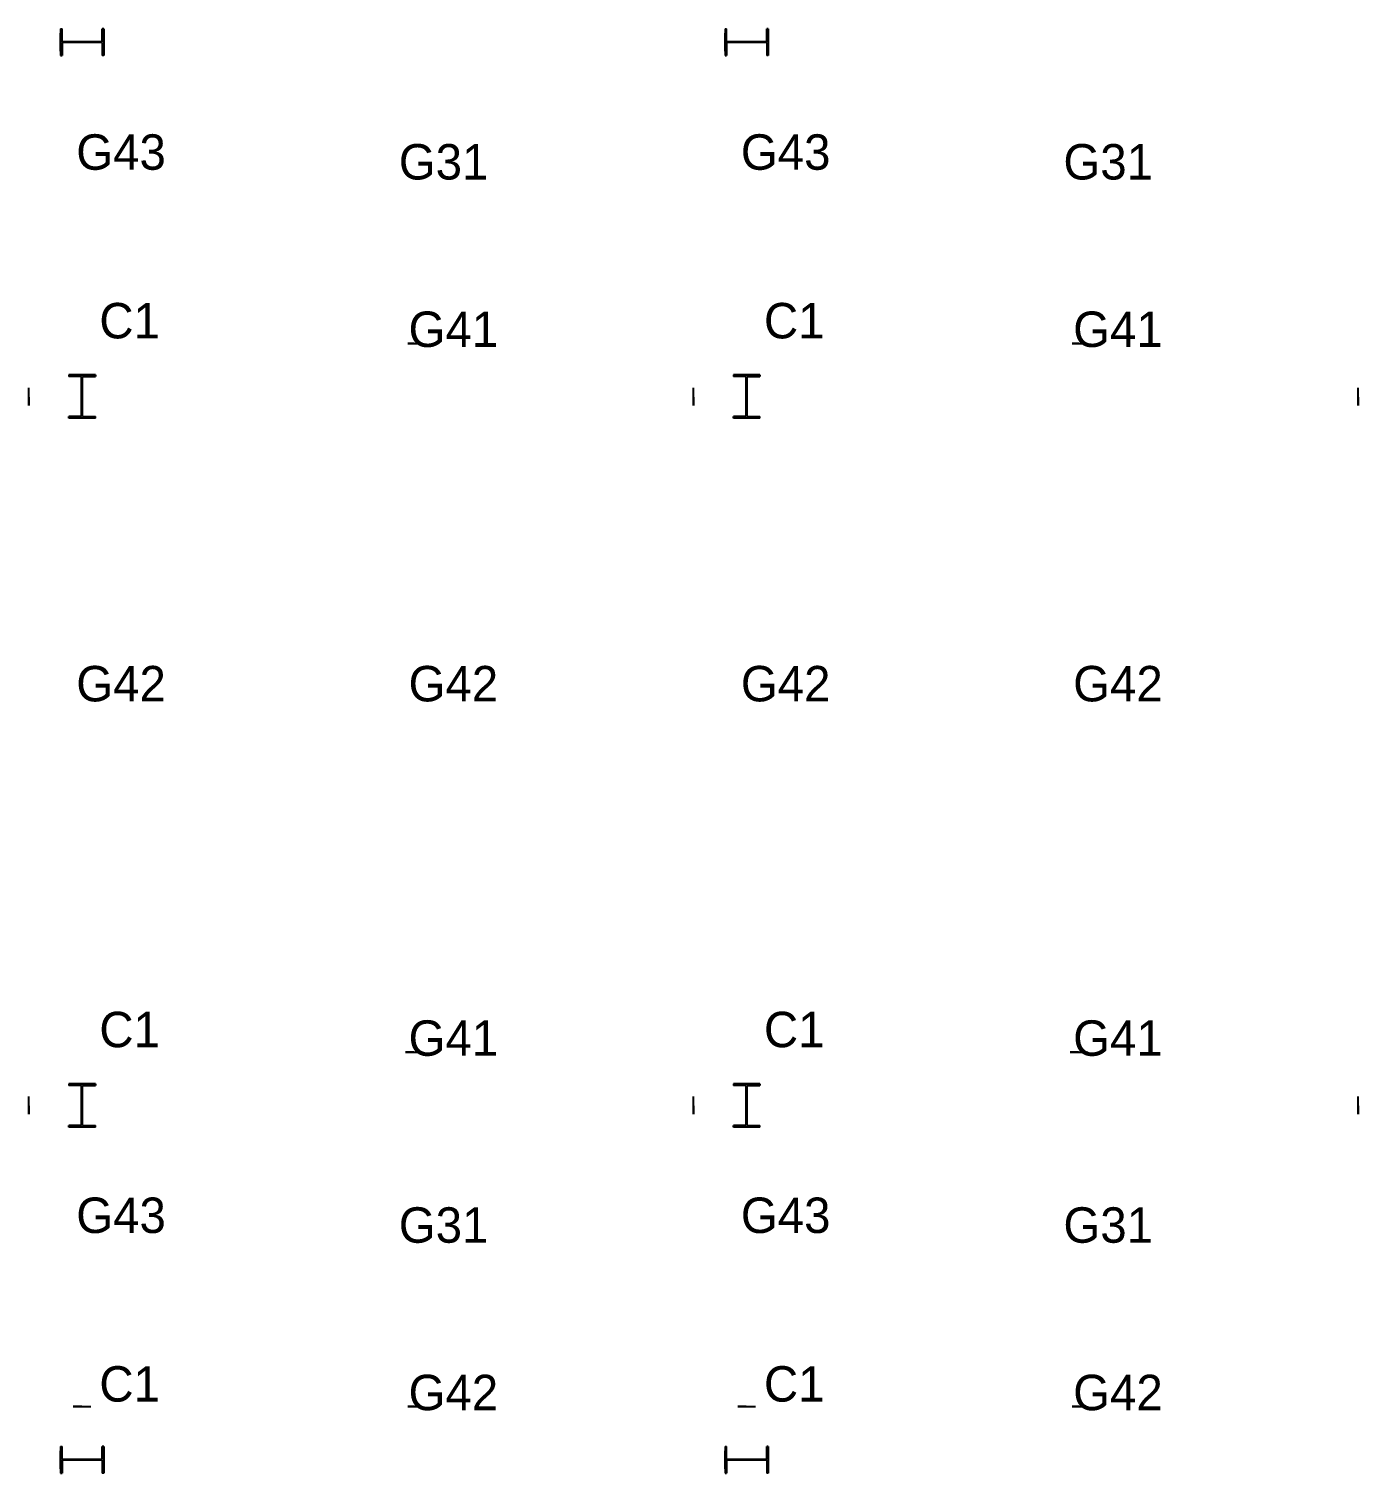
# Model space of a CAD drawing. Extents: x 0 to 468522, y -150 to 33063.
# Drawn here: x 219400 to 234400, y -150 to 16150 of the extents above; entities that cross this region are included whole.
import ezdxf
from ezdxf.enums import TextEntityAlignment as Align

# ---------------------------------------------------------------- set-up
doc = ezdxf.new("R2010")
doc.units = 0

msp = doc.modelspace()

# ---------------------------------------------------------------- linework, layer by layer
at = {"layer": 'C1'}
for p, q in [((219756, 16150, 3330), (219756, 15850, 3330)), ((219756, 16150, 3330), (219774, 16150, 3330)), ((219756, 16150), (219756, 15850)), ((219756, 16150), (219774, 16150)), ((219774, 16005.5, 3330), (219774, 16150, 3330)), ((219774, 16005.5), (219774, 16150)), ((220226, 16005.5, 3330), (220226, 16150, 3330)), ((220244, 16150, 3330), (220226, 16150, 3330)), ((220226, 16005.5), (220226, 16150)), ((220244, 16150), (220226, 16150)), ((220244, 16150, 3330), (220244, 15850, 3330)), ((220244, 16150), (220244, 15850)), ((227256, 16150, 3330), (227256, 15850, 3330)), ((227256, 16150, 3330), (227274, 16150, 3330)), ((227256, 16150), (227256, 15850)), ((227256, 16150), (227274, 16150)), ((227274, 16005.5, 3330), (227274, 16150, 3330)), ((227274, 16005.5), (227274, 16150)), ((227726, 16005.5, 3330), (227726, 16150, 3330)), ((227744, 16150, 3330), (227726, 16150, 3330)), ((227726, 16005.5), (227726, 16150)), ((227744, 16150), (227726, 16150)), ((227744, 16150, 3330), (227744, 15850, 3330)), ((227744, 16150), (227744, 15850)), ((220226, 16005.5, 3330), (219774, 16005.5, 3330)), ((219774, 16005.5, 3330), (219774, 16005.5, 3330)), ((219774, 16005.5, 3330), (219774, 16005.5, 3330)), ((219774, 16005.5, 3330), (219774, 16005.5, 3330)), ((220226, 16005.5), (219774, 16005.5)), ((219774, 16005.5), (219774, 16005.5)), ((219774, 16005.5), (219774, 16005.5)), ((219774, 16005.5), (219774, 16005.5)), ((220226, 15994.5, 3330), (219774, 15994.5, 3330)), ((219774, 15994.5, 3330), (219774, 15994.5, 3330)), ((219774, 15994.5, 3330), (219774, 15994.5, 3330)), ((219774, 15994.5, 3330), (219774, 15994.5, 3330)), ((219774, 15994.5, 3330), (219774, 15850, 3330)), ((220226, 15994.5), (219774, 15994.5)), ((219774, 15994.5), (219774, 15994.5)), ((219774, 15994.5), (219774, 15994.5)), ((219774, 15994.5), (219774, 15994.5)), ((219774, 15994.5), (219774, 15850)), ((220226, 16005.5, 3330), (220226, 16005.5, 3330)), ((220226, 16005.5, 3330), (220226, 16005.5, 3330)), ((220226, 16005.5, 3330), (220226, 16005.5, 3330)), ((220226, 16005.5), (220226, 16005.5)), ((220226, 16005.5), (220226, 16005.5)), ((220226, 16005.5), (220226, 16005.5)), ((220226, 15994.5, 3330), (220226, 15994.5, 3330)), ((220226, 15994.5, 3330), (220226, 15994.5, 3330)), ((220226, 15994.5, 3330), (220226, 15994.5, 3330)), ((220226, 15994.5, 3330), (220226, 15850, 3330)), ((220226, 15994.5), (220226, 15994.5)), ((220226, 15994.5), (220226, 15994.5)), ((220226, 15994.5), (220226, 15994.5)), ((220226, 15994.5), (220226, 15850)), ((227726, 16005.5, 3330), (227274, 16005.5, 3330)), ((227274, 16005.5, 3330), (227274, 16005.5, 3330)), ((227274, 16005.5, 3330), (227274, 16005.5, 3330)), ((227274, 16005.5, 3330), (227274, 16005.5, 3330)), ((227726, 16005.5), (227274, 16005.5)), ((227274, 16005.5), (227274, 16005.5)), ((227274, 16005.5), (227274, 16005.5)), ((227274, 16005.5), (227274, 16005.5)), ((227726, 15994.5, 3330), (227274, 15994.5, 3330)), ((227274, 15994.5, 3330), (227274, 15994.5, 3330)), ((227274, 15994.5, 3330), (227274, 15994.5, 3330)), ((227274, 15994.5, 3330), (227274, 15994.5, 3330)), ((227274, 15994.5, 3330), (227274, 15850, 3330)), ((227726, 15994.5), (227274, 15994.5)), ((227274, 15994.5), (227274, 15994.5)), ((227274, 15994.5), (227274, 15994.5)), ((227274, 15994.5), (227274, 15994.5)), ((227274, 15994.5), (227274, 15850)), ((227726, 16005.5, 3330), (227726, 16005.5, 3330)), ((227726, 16005.5, 3330), (227726, 16005.5, 3330)), ((227726, 16005.5, 3330), (227726, 16005.5, 3330)), ((227726, 16005.5), (227726, 16005.5)), ((227726, 16005.5), (227726, 16005.5)), ((227726, 16005.5), (227726, 16005.5)), ((227726, 15994.5, 3330), (227726, 15994.5, 3330)), ((227726, 15994.5, 3330), (227726, 15994.5, 3330)), ((227726, 15994.5, 3330), (227726, 15994.5, 3330)), ((227726, 15994.5, 3330), (227726, 15850, 3330)), ((227726, 15994.5), (227726, 15994.5)), ((227726, 15994.5), (227726, 15994.5)), ((227726, 15994.5), (227726, 15994.5)), ((227726, 15994.5), (227726, 15850)), ((219756, 15850, 3330), (219774, 15850, 3330)), ((219756, 15850), (219774, 15850)), ((220244, 15850, 3330), (220226, 15850, 3330)), ((220244, 15850), (220226, 15850)), ((227256, 15850, 3330), (227274, 15850, 3330)), ((227256, 15850), (227274, 15850)), ((227744, 15850, 3330), (227726, 15850, 3330)), ((227744, 15850), (227726, 15850)), ((220150, 12244, 3330), (219850, 12244, 3330)), ((219850, 12244, 3330), (219850, 12226, 3330)), ((220150, 12244), (219850, 12244)), ((219850, 12244), (219850, 12226)), ((219994.5, 12226, 3330), (219850, 12226, 3330)), ((219994.5, 12226), (219850, 12226)), ((219994.5, 11774, 3330), (219994.5, 12226, 3330)), ((219994.5, 12226, 3330), (219994.5, 12226, 3330)), ((219994.5, 12226, 3330), (219994.5, 12226, 3330)), ((219994.5, 12226, 3330), (219994.5, 12226, 3330)), ((219994.5, 11774), (219994.5, 12226)), ((219994.5, 12226), (219994.5, 12226)), ((219994.5, 12226), (219994.5, 12226)), ((219994.5, 12226), (219994.5, 12226)), ((220005.5, 11774, 3330), (220005.5, 12226, 3330)), ((220005.5, 12226, 3330), (220005.5, 12226, 3330)), ((220005.5, 12226, 3330), (220005.5, 12226, 3330)), ((220005.5, 12226, 3330), (220005.5, 12226, 3330)), ((220005.5, 12226, 3330), (220150, 12226, 3330)), ((220005.5, 11774), (220005.5, 12226)), ((220005.5, 12226), (220005.5, 12226)), ((220005.5, 12226), (220005.5, 12226)), ((220005.5, 12226), (220005.5, 12226)), ((220005.5, 12226), (220150, 12226)), ((220150, 12244, 3330), (220150, 12226, 3330)), ((220150, 12244), (220150, 12226)), ((227650, 12244, 3330), (227350, 12244, 3330)), ((227350, 12244, 3330), (227350, 12226, 3330)), ((227650, 12244), (227350, 12244)), ((227350, 12244), (227350, 12226)), ((227494.5, 12226, 3330), (227350, 12226, 3330)), ((227494.5, 12226), (227350, 12226)), ((227494.5, 11774, 3330), (227494.5, 12226, 3330)), ((227494.5, 12226, 3330), (227494.5, 12226, 3330)), ((227494.5, 12226, 3330), (227494.5, 12226, 3330)), ((227494.5, 12226, 3330), (227494.5, 12226, 3330)), ((227494.5, 11774), (227494.5, 12226)), ((227494.5, 12226), (227494.5, 12226)), ((227494.5, 12226), (227494.5, 12226)), ((227494.5, 12226), (227494.5, 12226)), ((227505.5, 11774, 3330), (227505.5, 12226, 3330)), ((227505.5, 12226, 3330), (227505.5, 12226, 3330)), ((227505.5, 12226, 3330), (227505.5, 12226, 3330)), ((227505.5, 12226, 3330), (227505.5, 12226, 3330)), ((227505.5, 12226, 3330), (227650, 12226, 3330)), ((227505.5, 11774), (227505.5, 12226)), ((227505.5, 12226), (227505.5, 12226)), ((227505.5, 12226), (227505.5, 12226)), ((227505.5, 12226), (227505.5, 12226)), ((227505.5, 12226), (227650, 12226)), ((227650, 12244, 3330), (227650, 12226, 3330)), ((227650, 12244), (227650, 12226)), ((219994.5, 11774, 3330), (219850, 11774, 3330)), ((219850, 11756, 3330), (219850, 11774, 3330)), ((219994.5, 11774), (219850, 11774)), ((219850, 11756), (219850, 11774)), ((220150, 11756, 3330), (219850, 11756, 3330)), ((220150, 11756), (219850, 11756)), ((219994.5, 11774, 3330), (219994.5, 11774, 3330)), ((219994.5, 11774, 3330), (219994.5, 11774, 3330)), ((219994.5, 11774, 3330), (219994.5, 11774, 3330)), ((219994.5, 11774), (219994.5, 11774)), ((219994.5, 11774), (219994.5, 11774)), ((219994.5, 11774), (219994.5, 11774)), ((220005.5, 11774, 3330), (220005.5, 11774, 3330)), ((220005.5, 11774, 3330), (220005.5, 11774, 3330)), ((220005.5, 11774, 3330), (220005.5, 11774, 3330)), ((220005.5, 11774, 3330), (220150, 11774, 3330)), ((220005.5, 11774), (220005.5, 11774)), ((220005.5, 11774), (220005.5, 11774)), ((220005.5, 11774), (220005.5, 11774)), ((220005.5, 11774), (220150, 11774)), ((220150, 11756, 3330), (220150, 11774, 3330)), ((220150, 11756), (220150, 11774)), ((227494.5, 11774, 3330), (227350, 11774, 3330)), ((227350, 11756, 3330), (227350, 11774, 3330)), ((227494.5, 11774), (227350, 11774)), ((227350, 11756), (227350, 11774)), ((227650, 11756, 3330), (227350, 11756, 3330)), ((227650, 11756), (227350, 11756)), ((227494.5, 11774, 3330), (227494.5, 11774, 3330)), ((227494.5, 11774, 3330), (227494.5, 11774, 3330)), ((227494.5, 11774, 3330), (227494.5, 11774, 3330)), ((227494.5, 11774), (227494.5, 11774)), ((227494.5, 11774), (227494.5, 11774)), ((227494.5, 11774), (227494.5, 11774)), ((227505.5, 11774, 3330), (227505.5, 11774, 3330)), ((227505.5, 11774, 3330), (227505.5, 11774, 3330)), ((227505.5, 11774, 3330), (227505.5, 11774, 3330)), ((227505.5, 11774, 3330), (227650, 11774, 3330)), ((227505.5, 11774), (227505.5, 11774)), ((227505.5, 11774), (227505.5, 11774)), ((227505.5, 11774), (227505.5, 11774)), ((227505.5, 11774), (227650, 11774)), ((227650, 11756, 3330), (227650, 11774, 3330)), ((227650, 11756), (227650, 11774)), ((220150, 4244, 3330), (219850, 4244, 3330)), ((219850, 4244, 3330), (219850, 4226, 3330)), ((220150, 4244), (219850, 4244)), ((219850, 4244), (219850, 4226)), ((220150, 4244, 3330), (220150, 4226, 3330)), ((220150, 4244), (220150, 4226)), ((227650, 4244, 3330), (227350, 4244, 3330)), ((227350, 4244, 3330), (227350, 4226, 3330)), ((227650, 4244), (227350, 4244)), ((227350, 4244), (227350, 4226)), ((227650, 4244, 3330), (227650, 4226, 3330)), ((227650, 4244), (227650, 4226)), ((219994.5, 4226, 3330), (219850, 4226, 3330)), ((219994.5, 4226), (219850, 4226)), ((219994.5, 3774, 3330), (219994.5, 4226, 3330)), ((219994.5, 4226, 3330), (219994.5, 4226, 3330)), ((219994.5, 4226, 3330), (219994.5, 4226, 3330)), ((219994.5, 4226, 3330), (219994.5, 4226, 3330)), ((219994.5, 3774), (219994.5, 4226)), ((219994.5, 4226), (219994.5, 4226)), ((219994.5, 4226), (219994.5, 4226)), ((219994.5, 4226), (219994.5, 4226)), ((220005.5, 3774, 3330), (220005.5, 4226, 3330)), ((220005.5, 4226, 3330), (220005.5, 4226, 3330)), ((220005.5, 4226, 3330), (220005.5, 4226, 3330)), ((220005.5, 4226, 3330), (220005.5, 4226, 3330)), ((220005.5, 4226, 3330), (220150, 4226, 3330)), ((220005.5, 3774), (220005.5, 4226)), ((220005.5, 4226), (220005.5, 4226)), ((220005.5, 4226), (220005.5, 4226)), ((220005.5, 4226), (220005.5, 4226)), ((220005.5, 4226), (220150, 4226)), ((227494.5, 4226, 3330), (227350, 4226, 3330)), ((227494.5, 4226), (227350, 4226)), ((227494.5, 3774, 3330), (227494.5, 4226, 3330)), ((227494.5, 4226, 3330), (227494.5, 4226, 3330)), ((227494.5, 4226, 3330), (227494.5, 4226, 3330)), ((227494.5, 4226, 3330), (227494.5, 4226, 3330)), ((227494.5, 3774), (227494.5, 4226)), ((227494.5, 4226), (227494.5, 4226)), ((227494.5, 4226), (227494.5, 4226)), ((227494.5, 4226), (227494.5, 4226)), ((227505.5, 3774, 3330), (227505.5, 4226, 3330)), ((227505.5, 4226, 3330), (227505.5, 4226, 3330)), ((227505.5, 4226, 3330), (227505.5, 4226, 3330)), ((227505.5, 4226, 3330), (227505.5, 4226, 3330)), ((227505.5, 4226, 3330), (227650, 4226, 3330)), ((227505.5, 3774), (227505.5, 4226)), ((227505.5, 4226), (227505.5, 4226)), ((227505.5, 4226), (227505.5, 4226)), ((227505.5, 4226), (227505.5, 4226)), ((227505.5, 4226), (227650, 4226)), ((219994.5, 3774, 3330), (219850, 3774, 3330)), ((219850, 3756, 3330), (219850, 3774, 3330)), ((219994.5, 3774), (219850, 3774)), ((219850, 3756), (219850, 3774)), ((220150, 3756, 3330), (219850, 3756, 3330)), ((220150, 3756), (219850, 3756)), ((219994.5, 3774, 3330), (219994.5, 3774, 3330)), ((219994.5, 3774, 3330), (219994.5, 3774, 3330)), ((219994.5, 3774, 3330), (219994.5, 3774, 3330)), ((219994.5, 3774), (219994.5, 3774)), ((219994.5, 3774), (219994.5, 3774)), ((219994.5, 3774), (219994.5, 3774)), ((220005.5, 3774, 3330), (220005.5, 3774, 3330)), ((220005.5, 3774, 3330), (220005.5, 3774, 3330)), ((220005.5, 3774, 3330), (220005.5, 3774, 3330)), ((220005.5, 3774, 3330), (220150, 3774, 3330)), ((220005.5, 3774), (220005.5, 3774)), ((220005.5, 3774), (220005.5, 3774)), ((220005.5, 3774), (220005.5, 3774)), ((220005.5, 3774), (220150, 3774)), ((220150, 3756, 3330), (220150, 3774, 3330)), ((220150, 3756), (220150, 3774)), ((227494.5, 3774, 3330), (227350, 3774, 3330)), ((227350, 3756, 3330), (227350, 3774, 3330)), ((227494.5, 3774), (227350, 3774)), ((227350, 3756), (227350, 3774)), ((227650, 3756, 3330), (227350, 3756, 3330)), ((227650, 3756), (227350, 3756)), ((227494.5, 3774, 3330), (227494.5, 3774, 3330)), ((227494.5, 3774, 3330), (227494.5, 3774, 3330)), ((227494.5, 3774, 3330), (227494.5, 3774, 3330)), ((227494.5, 3774), (227494.5, 3774)), ((227494.5, 3774), (227494.5, 3774)), ((227494.5, 3774), (227494.5, 3774)), ((227505.5, 3774, 3330), (227505.5, 3774, 3330)), ((227505.5, 3774, 3330), (227505.5, 3774, 3330)), ((227505.5, 3774, 3330), (227505.5, 3774, 3330)), ((227505.5, 3774, 3330), (227650, 3774, 3330)), ((227505.5, 3774), (227505.5, 3774)), ((227505.5, 3774), (227505.5, 3774)), ((227505.5, 3774), (227505.5, 3774)), ((227505.5, 3774), (227650, 3774)), ((227650, 3756, 3330), (227650, 3774, 3330)), ((227650, 3756), (227650, 3774)), ((219756, 150, 3330), (219756, -150, 3330)), ((219756, 150, 3330), (219774, 150, 3330)), ((219756, 150), (219756, -150)), ((219756, 150), (219774, 150)), ((219774, 5.5, 3330), (219774, 150, 3330)), ((219774, 5.5), (219774, 150)), ((220226, 5.5, 3330), (219774, 5.5, 3330)), ((219774, 5.5, 3330), (219774, 5.5, 3330)), ((219774, 5.5, 3330), (219774, 5.5, 3330)), ((219774, 5.5, 3330), (219774, 5.5, 3330)), ((220226, 5.5), (219774, 5.5)), ((219774, 5.5), (219774, 5.5)), ((219774, 5.5), (219774, 5.5)), ((219774, 5.5), (219774, 5.5)), ((220226, 5.5, 3330), (220226, 150, 3330)), ((220244, 150, 3330), (220226, 150, 3330)), ((220226, 5.5), (220226, 150)), ((220244, 150), (220226, 150)), ((220226, 5.5, 3330), (220226, 5.5, 3330)), ((220226, 5.5, 3330), (220226, 5.5, 3330)), ((220226, 5.5, 3330), (220226, 5.5, 3330)), ((220226, 5.5), (220226, 5.5)), ((220226, 5.5), (220226, 5.5)), ((220226, 5.5), (220226, 5.5)), ((220244, 150, 3330), (220244, -150, 3330)), ((220244, 150), (220244, -150)), ((227256, 150, 3330), (227256, -150, 3330)), ((227256, 150, 3330), (227274, 150, 3330)), ((227256, 150), (227256, -150)), ((227256, 150), (227274, 150)), ((227274, 5.5, 3330), (227274, 150, 3330)), ((227274, 5.5), (227274, 150)), ((227726, 5.5, 3330), (227274, 5.5, 3330)), ((227274, 5.5, 3330), (227274, 5.5, 3330)), ((227274, 5.5, 3330), (227274, 5.5, 3330)), ((227274, 5.5, 3330), (227274, 5.5, 3330)), ((227726, 5.5), (227274, 5.5)), ((227274, 5.5), (227274, 5.5)), ((227274, 5.5), (227274, 5.5)), ((227274, 5.5), (227274, 5.5)), ((227726, 5.5, 3330), (227726, 150, 3330)), ((227744, 150, 3330), (227726, 150, 3330)), ((227726, 5.5), (227726, 150)), ((227744, 150), (227726, 150)), ((227726, 5.5, 3330), (227726, 5.5, 3330)), ((227726, 5.5, 3330), (227726, 5.5, 3330)), ((227726, 5.5, 3330), (227726, 5.5, 3330)), ((227726, 5.5), (227726, 5.5)), ((227726, 5.5), (227726, 5.5)), ((227726, 5.5), (227726, 5.5)), ((227744, 150, 3330), (227744, -150, 3330)), ((227744, 150), (227744, -150)), ((219756, -150, 3330), (219774, -150, 3330)), ((219756, -150), (219774, -150)), ((220226, -5.5, 3330), (219774, -5.5, 3330)), ((219774, -5.5, 3330), (219774, -5.5, 3330)), ((219774, -5.5, 3330), (219774, -5.5, 3330)), ((219774, -5.5, 3330), (219774, -5.5, 3330)), ((219774, -5.5, 3330), (219774, -150, 3330)), ((220226, -5.5), (219774, -5.5)), ((219774, -5.5), (219774, -5.5)), ((219774, -5.5), (219774, -5.5)), ((219774, -5.5), (219774, -5.5)), ((219774, -5.5), (219774, -150)), ((220226, -5.5, 3330), (220226, -5.5, 3330)), ((220226, -5.5, 3330), (220226, -5.5, 3330)), ((220226, -5.5, 3330), (220226, -5.5, 3330)), ((220226, -5.5, 3330), (220226, -150, 3330)), ((220226, -5.5), (220226, -5.5)), ((220226, -5.5), (220226, -5.5)), ((220226, -5.5), (220226, -5.5)), ((220226, -5.5), (220226, -150)), ((220244, -150, 3330), (220226, -150, 3330)), ((220244, -150), (220226, -150)), ((227256, -150, 3330), (227274, -150, 3330)), ((227256, -150), (227274, -150)), ((227726, -5.5, 3330), (227274, -5.5, 3330)), ((227274, -5.5, 3330), (227274, -5.5, 3330)), ((227274, -5.5, 3330), (227274, -5.5, 3330)), ((227274, -5.5, 3330), (227274, -5.5, 3330)), ((227274, -5.5, 3330), (227274, -150, 3330)), ((227726, -5.5), (227274, -5.5)), ((227274, -5.5), (227274, -5.5)), ((227274, -5.5), (227274, -5.5)), ((227274, -5.5), (227274, -5.5)), ((227274, -5.5), (227274, -150)), ((227726, -5.5, 3330), (227726, -5.5, 3330)), ((227726, -5.5, 3330), (227726, -5.5, 3330)), ((227726, -5.5, 3330), (227726, -5.5, 3330)), ((227726, -5.5, 3330), (227726, -150, 3330)), ((227726, -5.5), (227726, -5.5)), ((227726, -5.5), (227726, -5.5)), ((227726, -5.5), (227726, -5.5)), ((227726, -5.5), (227726, -150)), ((227744, -150, 3330), (227726, -150, 3330)), ((227744, -150), (227726, -150))]:
    msp.add_line(p, q, dxfattribs=at)
at = {"layer": 'G31', "extrusion": (0, 1, 0)}
for p, q in [((223675, 12600, 3480), (223825, 12600, 3480)), ((223675, 12600, 3180), (223825, 12600, 3180)), ((223746.75, 12600, 3471), (223675, 12600, 3471)), ((223675, 12600, 3480), (223675, 12600, 3471)), ((223746.75, 12600, 3189), (223675, 12600, 3189)), ((223675, 12600, 3180), (223675, 12600, 3189)), ((223746.75, 12600, 3189), (223746.75, 12600, 3471)), ((223746.75, 12600, 3471), (223746.75, 12600, 3471)), ((223746.75, 12600, 3189), (223746.75, 12600, 3189)), ((223746.75, 12600, 3471), (223746.75, 12600, 3471)), ((223746.75, 12600, 3189), (223746.75, 12600, 3189)), ((223746.75, 12600, 3471), (223746.75, 12600, 3471)), ((223746.75, 12600, 3189), (223746.75, 12600, 3189)), ((223753.25, 12600, 3189), (223753.25, 12600, 3471)), ((223753.25, 12600, 3189), (223753.25, 12600, 3189)), ((223753.25, 12600, 3471), (223753.25, 12600, 3471)), ((223753.25, 12600, 3189), (223753.25, 12600, 3189)), ((223753.25, 12600, 3471), (223753.25, 12600, 3471)), ((223753.25, 12600, 3189), (223753.25, 12600, 3189)), ((223753.25, 12600, 3471), (223753.25, 12600, 3471)), ((223753.25, 12600, 3471), (223825, 12600, 3471)), ((223753.25, 12600, 3189), (223825, 12600, 3189)), ((223825, 12600, 3480), (223825, 12600, 3471)), ((223825, 12600, 3180), (223825, 12600, 3189)), ((231175, 12600, 3480), (231325, 12600, 3480)), ((231175, 12600, 3180), (231325, 12600, 3180)), ((231246.75, 12600, 3471), (231175, 12600, 3471)), ((231175, 12600, 3480), (231175, 12600, 3471)), ((231246.75, 12600, 3189), (231175, 12600, 3189)), ((231175, 12600, 3180), (231175, 12600, 3189)), ((231246.75, 12600, 3189), (231246.75, 12600, 3471)), ((231246.75, 12600, 3471), (231246.75, 12600, 3471)), ((231246.75, 12600, 3189), (231246.75, 12600, 3189)), ((231246.75, 12600, 3471), (231246.75, 12600, 3471)), ((231246.75, 12600, 3189), (231246.75, 12600, 3189)), ((231246.75, 12600, 3471), (231246.75, 12600, 3471)), ((231246.75, 12600, 3189), (231246.75, 12600, 3189)), ((231253.25, 12600, 3189), (231253.25, 12600, 3471)), ((231253.25, 12600, 3189), (231253.25, 12600, 3189)), ((231253.25, 12600, 3471), (231253.25, 12600, 3471)), ((231253.25, 12600, 3189), (231253.25, 12600, 3189)), ((231253.25, 12600, 3471), (231253.25, 12600, 3471)), ((231253.25, 12600, 3189), (231253.25, 12600, 3189)), ((231253.25, 12600, 3471), (231253.25, 12600, 3471)), ((231253.25, 12600, 3471), (231325, 12600, 3471)), ((231253.25, 12600, 3189), (231325, 12600, 3189)), ((231325, 12600, 3480), (231325, 12600, 3471)), ((231325, 12600, 3180), (231325, 12600, 3189)), ((223675, 600, 3480), (223825, 600, 3480)), ((223675, 600, 3180), (223825, 600, 3180)), ((223746.75, 600, 3471), (223675, 600, 3471)), ((223675, 600, 3480), (223675, 600, 3471)), ((223746.75, 600, 3189), (223675, 600, 3189)), ((223675, 600, 3180), (223675, 600, 3189)), ((223746.75, 600, 3189), (223746.75, 600, 3471)), ((223746.75, 600, 3471), (223746.75, 600, 3471)), ((223746.75, 600, 3189), (223746.75, 600, 3189)), ((223746.75, 600, 3471), (223746.75, 600, 3471)), ((223746.75, 600, 3189), (223746.75, 600, 3189)), ((223746.75, 600, 3471), (223746.75, 600, 3471)), ((223746.75, 600, 3189), (223746.75, 600, 3189)), ((223753.25, 600, 3189), (223753.25, 600, 3471)), ((223753.25, 600, 3189), (223753.25, 600, 3189)), ((223753.25, 600, 3471), (223753.25, 600, 3471)), ((223753.25, 600, 3189), (223753.25, 600, 3189)), ((223753.25, 600, 3471), (223753.25, 600, 3471)), ((223753.25, 600, 3189), (223753.25, 600, 3189)), ((223753.25, 600, 3471), (223753.25, 600, 3471)), ((223753.25, 600, 3471), (223825, 600, 3471)), ((223753.25, 600, 3189), (223825, 600, 3189)), ((223825, 600, 3480), (223825, 600, 3471)), ((223825, 600, 3180), (223825, 600, 3189)), ((231175, 600, 3480), (231325, 600, 3480)), ((231175, 600, 3180), (231325, 600, 3180)), ((231246.75, 600, 3471), (231175, 600, 3471)), ((231175, 600, 3480), (231175, 600, 3471)), ((231246.75, 600, 3189), (231175, 600, 3189)), ((231175, 600, 3180), (231175, 600, 3189)), ((231246.75, 600, 3189), (231246.75, 600, 3471)), ((231246.75, 600, 3471), (231246.75, 600, 3471)), ((231246.75, 600, 3189), (231246.75, 600, 3189)), ((231246.75, 600, 3471), (231246.75, 600, 3471)), ((231246.75, 600, 3189), (231246.75, 600, 3189)), ((231246.75, 600, 3471), (231246.75, 600, 3471)), ((231246.75, 600, 3189), (231246.75, 600, 3189)), ((231253.25, 600, 3189), (231253.25, 600, 3471)), ((231253.25, 600, 3189), (231253.25, 600, 3189)), ((231253.25, 600, 3471), (231253.25, 600, 3471)), ((231253.25, 600, 3189), (231253.25, 600, 3189)), ((231253.25, 600, 3471), (231253.25, 600, 3471)), ((231253.25, 600, 3189), (231253.25, 600, 3189)), ((231253.25, 600, 3471), (231253.25, 600, 3471)), ((231253.25, 600, 3471), (231325, 600, 3471)), ((231253.25, 600, 3189), (231325, 600, 3189)), ((231325, 600, 3480), (231325, 600, 3471)), ((231325, 600, 3180), (231325, 600, 3189))]:
    msp.add_line(p, q, dxfattribs=at)
at = {"layer": 'G41', "extrusion": (-1, 0, 0)}
for p, q in [((219400, 11900, 3530), (219400, 12100, 3530)), ((219400, 11900, 3130), (219400, 12100, 3130)), ((219400, 12006, 3508), (219400, 12100, 3508)), ((219400, 12100, 3530), (219400, 12100, 3508)), ((219400, 12006, 3152), (219400, 12100, 3152)), ((219400, 12100, 3130), (219400, 12100, 3152)), ((226900, 11900, 3530), (226900, 12100, 3530)), ((226900, 11900, 3130), (226900, 12100, 3130)), ((226900, 12006, 3508), (226900, 12100, 3508)), ((226900, 12100, 3530), (226900, 12100, 3508)), ((226900, 12006, 3152), (226900, 12100, 3152)), ((226900, 12100, 3130), (226900, 12100, 3152)), ((234400, 11900, 3530), (234400, 12100, 3530)), ((234400, 11900, 3130), (234400, 12100, 3130)), ((234400, 12006, 3508), (234400, 12100, 3508)), ((234400, 12100, 3530), (234400, 12100, 3508)), ((234400, 12006, 3152), (234400, 12100, 3152)), ((234400, 12100, 3130), (234400, 12100, 3152)), ((219400, 12006, 3152), (219400, 12006, 3508)), ((219400, 12006, 3152), (219400, 12006, 3152)), ((219400, 12006, 3508), (219400, 12006, 3508)), ((219400, 12006, 3152), (219400, 12006, 3152)), ((219400, 12006, 3508), (219400, 12006, 3508)), ((219400, 12006, 3152), (219400, 12006, 3152)), ((219400, 12006, 3508), (219400, 12006, 3508)), ((219400, 11994, 3152), (219400, 11994, 3508)), ((219400, 11994, 3508), (219400, 11994, 3508)), ((219400, 11994, 3152), (219400, 11994, 3152)), ((219400, 11994, 3508), (219400, 11994, 3508)), ((219400, 11994, 3152), (219400, 11994, 3152)), ((219400, 11994, 3508), (219400, 11994, 3508)), ((219400, 11994, 3152), (219400, 11994, 3152)), ((219400, 11994, 3508), (219400, 11900, 3508)), ((219400, 11994, 3152), (219400, 11900, 3152)), ((219400, 11900, 3530), (219400, 11900, 3508)), ((219400, 11900, 3130), (219400, 11900, 3152)), ((226900, 12006, 3152), (226900, 12006, 3508)), ((226900, 12006, 3152), (226900, 12006, 3152)), ((226900, 12006, 3508), (226900, 12006, 3508)), ((226900, 12006, 3152), (226900, 12006, 3152)), ((226900, 12006, 3508), (226900, 12006, 3508)), ((226900, 12006, 3152), (226900, 12006, 3152)), ((226900, 12006, 3508), (226900, 12006, 3508)), ((226900, 11994, 3152), (226900, 11994, 3508)), ((226900, 11994, 3508), (226900, 11994, 3508)), ((226900, 11994, 3152), (226900, 11994, 3152)), ((226900, 11994, 3508), (226900, 11994, 3508)), ((226900, 11994, 3152), (226900, 11994, 3152)), ((226900, 11994, 3508), (226900, 11994, 3508)), ((226900, 11994, 3152), (226900, 11994, 3152)), ((226900, 11994, 3508), (226900, 11900, 3508)), ((226900, 11994, 3152), (226900, 11900, 3152)), ((226900, 11900, 3530), (226900, 11900, 3508)), ((226900, 11900, 3130), (226900, 11900, 3152)), ((234400, 12006, 3152), (234400, 12006, 3508)), ((234400, 12006, 3152), (234400, 12006, 3152)), ((234400, 12006, 3508), (234400, 12006, 3508)), ((234400, 12006, 3152), (234400, 12006, 3152)), ((234400, 12006, 3508), (234400, 12006, 3508)), ((234400, 12006, 3152), (234400, 12006, 3152)), ((234400, 12006, 3508), (234400, 12006, 3508)), ((234400, 11994, 3152), (234400, 11994, 3508)), ((234400, 11994, 3508), (234400, 11994, 3508)), ((234400, 11994, 3152), (234400, 11994, 3152)), ((234400, 11994, 3508), (234400, 11994, 3508)), ((234400, 11994, 3152), (234400, 11994, 3152)), ((234400, 11994, 3508), (234400, 11994, 3508)), ((234400, 11994, 3152), (234400, 11994, 3152)), ((234400, 11994, 3508), (234400, 11900, 3508)), ((234400, 11994, 3152), (234400, 11900, 3152)), ((234400, 11900, 3530), (234400, 11900, 3508)), ((234400, 11900, 3130), (234400, 11900, 3152)), ((219400, 3900, 3530), (219400, 4100, 3530)), ((219400, 3900, 3130), (219400, 4100, 3130)), ((219400, 4006, 3508), (219400, 4100, 3508)), ((219400, 4100, 3530), (219400, 4100, 3508)), ((219400, 4006, 3152), (219400, 4100, 3152)), ((219400, 4100, 3130), (219400, 4100, 3152)), ((226900, 3900, 3530), (226900, 4100, 3530)), ((226900, 3900, 3130), (226900, 4100, 3130)), ((226900, 4006, 3508), (226900, 4100, 3508)), ((226900, 4100, 3530), (226900, 4100, 3508)), ((226900, 4006, 3152), (226900, 4100, 3152)), ((226900, 4100, 3130), (226900, 4100, 3152)), ((234400, 3900, 3530), (234400, 4100, 3530)), ((234400, 3900, 3130), (234400, 4100, 3130)), ((234400, 4006, 3508), (234400, 4100, 3508)), ((234400, 4100, 3530), (234400, 4100, 3508)), ((234400, 4006, 3152), (234400, 4100, 3152)), ((234400, 4100, 3130), (234400, 4100, 3152)), ((219400, 4006, 3152), (219400, 4006, 3508)), ((219400, 4006, 3152), (219400, 4006, 3152)), ((219400, 4006, 3508), (219400, 4006, 3508)), ((219400, 4006, 3152), (219400, 4006, 3152)), ((219400, 4006, 3508), (219400, 4006, 3508)), ((219400, 4006, 3152), (219400, 4006, 3152)), ((219400, 4006, 3508), (219400, 4006, 3508)), ((219400, 3994, 3152), (219400, 3994, 3508)), ((219400, 3994, 3508), (219400, 3994, 3508)), ((219400, 3994, 3152), (219400, 3994, 3152)), ((219400, 3994, 3508), (219400, 3994, 3508)), ((219400, 3994, 3152), (219400, 3994, 3152)), ((219400, 3994, 3508), (219400, 3994, 3508)), ((219400, 3994, 3152), (219400, 3994, 3152)), ((219400, 3994, 3508), (219400, 3900, 3508)), ((219400, 3994, 3152), (219400, 3900, 3152)), ((226900, 4006, 3152), (226900, 4006, 3508)), ((226900, 4006, 3152), (226900, 4006, 3152)), ((226900, 4006, 3508), (226900, 4006, 3508)), ((226900, 4006, 3152), (226900, 4006, 3152)), ((226900, 4006, 3508), (226900, 4006, 3508)), ((226900, 4006, 3152), (226900, 4006, 3152)), ((226900, 4006, 3508), (226900, 4006, 3508)), ((226900, 3994, 3152), (226900, 3994, 3508)), ((226900, 3994, 3508), (226900, 3994, 3508)), ((226900, 3994, 3152), (226900, 3994, 3152)), ((226900, 3994, 3508), (226900, 3994, 3508)), ((226900, 3994, 3152), (226900, 3994, 3152)), ((226900, 3994, 3508), (226900, 3994, 3508)), ((226900, 3994, 3152), (226900, 3994, 3152)), ((226900, 3994, 3508), (226900, 3900, 3508)), ((226900, 3994, 3152), (226900, 3900, 3152)), ((234400, 4006, 3152), (234400, 4006, 3508)), ((234400, 4006, 3152), (234400, 4006, 3152)), ((234400, 4006, 3508), (234400, 4006, 3508)), ((234400, 4006, 3152), (234400, 4006, 3152)), ((234400, 4006, 3508), (234400, 4006, 3508)), ((234400, 4006, 3152), (234400, 4006, 3152)), ((234400, 4006, 3508), (234400, 4006, 3508)), ((234400, 3994, 3152), (234400, 3994, 3508)), ((234400, 3994, 3508), (234400, 3994, 3508)), ((234400, 3994, 3152), (234400, 3994, 3152)), ((234400, 3994, 3508), (234400, 3994, 3508)), ((234400, 3994, 3152), (234400, 3994, 3152)), ((234400, 3994, 3508), (234400, 3994, 3508)), ((234400, 3994, 3152), (234400, 3994, 3152)), ((234400, 3994, 3508), (234400, 3900, 3508)), ((234400, 3994, 3152), (234400, 3900, 3152)), ((219400, 3900, 3530), (219400, 3900, 3508)), ((219400, 3900, 3130), (219400, 3900, 3152)), ((226900, 3900, 3530), (226900, 3900, 3508)), ((226900, 3900, 3130), (226900, 3900, 3152)), ((234400, 3900, 3530), (234400, 3900, 3508)), ((234400, 3900, 3130), (234400, 3900, 3152))]:
    msp.add_line(p, q, dxfattribs=at)
at = {"layer": 'G42', "extrusion": (-1, 0, 0)}
for p, q in [((219756, 15900, 3530), (219756, 16100, 3530)), ((219756, 15900, 3130), (219756, 16100, 3130)), ((219756, 16004.5, 3516), (219756, 16100, 3516)), ((219756, 16100, 3530), (219756, 16100, 3516)), ((219756, 16004.5, 3144), (219756, 16100, 3144)), ((219756, 16100, 3130), (219756, 16100, 3144)), ((219756, 16004.5, 3144), (219756, 16004.5, 3516)), ((219756, 16004.5, 3144), (219756, 16004.5, 3144)), ((219756, 16004.5, 3516), (219756, 16004.5, 3516)), ((219756, 16004.5, 3144), (219756, 16004.5, 3144)), ((219756, 16004.5, 3516), (219756, 16004.5, 3516)), ((219756, 16004.5, 3144), (219756, 16004.5, 3144)), ((219756, 16004.5, 3516), (219756, 16004.5, 3516)), ((219756, 15995.5, 3144), (219756, 15995.5, 3516)), ((219756, 15995.5, 3516), (219756, 15995.5, 3516)), ((219756, 15995.5, 3144), (219756, 15995.5, 3144)), ((219756, 15995.5, 3516), (219756, 15995.5, 3516)), ((219756, 15995.5, 3144), (219756, 15995.5, 3144)), ((219756, 15995.5, 3516), (219756, 15995.5, 3516)), ((219756, 15995.5, 3144), (219756, 15995.5, 3144)), ((219756, 15995.5, 3516), (219756, 15900, 3516)), ((219756, 15995.5, 3144), (219756, 15900, 3144)), ((227256, 15900, 3530), (227256, 16100, 3530)), ((227256, 15900, 3130), (227256, 16100, 3130)), ((227256, 16004.5, 3516), (227256, 16100, 3516)), ((227256, 16100, 3530), (227256, 16100, 3516)), ((227256, 16004.5, 3144), (227256, 16100, 3144)), ((227256, 16100, 3130), (227256, 16100, 3144)), ((227256, 16004.5, 3144), (227256, 16004.5, 3516)), ((227256, 16004.5, 3144), (227256, 16004.5, 3144)), ((227256, 16004.5, 3516), (227256, 16004.5, 3516)), ((227256, 16004.5, 3144), (227256, 16004.5, 3144)), ((227256, 16004.5, 3516), (227256, 16004.5, 3516)), ((227256, 16004.5, 3144), (227256, 16004.5, 3144)), ((227256, 16004.5, 3516), (227256, 16004.5, 3516)), ((227256, 15995.5, 3144), (227256, 15995.5, 3516)), ((227256, 15995.5, 3516), (227256, 15995.5, 3516)), ((227256, 15995.5, 3144), (227256, 15995.5, 3144)), ((227256, 15995.5, 3516), (227256, 15995.5, 3516)), ((227256, 15995.5, 3144), (227256, 15995.5, 3144)), ((227256, 15995.5, 3516), (227256, 15995.5, 3516)), ((227256, 15995.5, 3144), (227256, 15995.5, 3144)), ((227256, 15995.5, 3516), (227256, 15900, 3516)), ((227256, 15995.5, 3144), (227256, 15900, 3144)), ((219756, 15900, 3530), (219756, 15900, 3516)), ((219756, 15900, 3130), (219756, 15900, 3144)), ((227256, 15900, 3530), (227256, 15900, 3516)), ((227256, 15900, 3130), (227256, 15900, 3144)), ((219756, -100, 3530), (219756, 100, 3530)), ((219756, -100, 3130), (219756, 100, 3130)), ((219756, 4.5, 3516), (219756, 100, 3516)), ((219756, 100, 3530), (219756, 100, 3516)), ((219756, 4.5, 3144), (219756, 100, 3144)), ((219756, 100, 3130), (219756, 100, 3144)), ((219756, 4.5, 3144), (219756, 4.5, 3516)), ((219756, 4.5, 3144), (219756, 4.5, 3144)), ((219756, 4.5, 3516), (219756, 4.5, 3516)), ((219756, 4.5, 3144), (219756, 4.5, 3144)), ((219756, 4.5, 3516), (219756, 4.5, 3516)), ((219756, 4.5, 3144), (219756, 4.5, 3144)), ((219756, 4.5, 3516), (219756, 4.5, 3516)), ((227256, -100, 3530), (227256, 100, 3530)), ((227256, -100, 3130), (227256, 100, 3130)), ((227256, 4.5, 3516), (227256, 100, 3516)), ((227256, 100, 3530), (227256, 100, 3516)), ((227256, 4.5, 3144), (227256, 100, 3144)), ((227256, 100, 3130), (227256, 100, 3144)), ((227256, 4.5, 3144), (227256, 4.5, 3516)), ((227256, 4.5, 3144), (227256, 4.5, 3144)), ((227256, 4.5, 3516), (227256, 4.5, 3516)), ((227256, 4.5, 3144), (227256, 4.5, 3144)), ((227256, 4.5, 3516), (227256, 4.5, 3516)), ((227256, 4.5, 3144), (227256, 4.5, 3144)), ((227256, 4.5, 3516), (227256, 4.5, 3516)), ((219756, -4.5, 3144), (219756, -4.5, 3516)), ((219756, -4.5, 3516), (219756, -4.5, 3516)), ((219756, -4.5, 3144), (219756, -4.5, 3144)), ((219756, -4.5, 3516), (219756, -4.5, 3516)), ((219756, -4.5, 3144), (219756, -4.5, 3144)), ((219756, -4.5, 3516), (219756, -4.5, 3516)), ((219756, -4.5, 3144), (219756, -4.5, 3144)), ((219756, -4.5, 3516), (219756, -100, 3516)), ((219756, -4.5, 3144), (219756, -100, 3144)), ((219756, -100, 3530), (219756, -100, 3516)), ((219756, -100, 3130), (219756, -100, 3144)), ((227256, -4.5, 3144), (227256, -4.5, 3516)), ((227256, -4.5, 3516), (227256, -4.5, 3516)), ((227256, -4.5, 3144), (227256, -4.5, 3144)), ((227256, -4.5, 3516), (227256, -4.5, 3516)), ((227256, -4.5, 3144), (227256, -4.5, 3144)), ((227256, -4.5, 3516), (227256, -4.5, 3516)), ((227256, -4.5, 3144), (227256, -4.5, 3144)), ((227256, -4.5, 3516), (227256, -100, 3516)), ((227256, -4.5, 3144), (227256, -100, 3144)), ((227256, -100, 3530), (227256, -100, 3516)), ((227256, -100, 3130), (227256, -100, 3144))]:
    msp.add_line(p, q, dxfattribs=at)
at = {"layer": 'G42', "extrusion": (0, 1, 0)}
for p, q in [((223650, 4600, 3530), (223850, 4600, 3530)), ((223650, 4600, 3130), (223850, 4600, 3130)), ((223745.5, 4600, 3516), (223650, 4600, 3516)), ((223650, 4600, 3530), (223650, 4600, 3516)), ((223745.5, 4600, 3144), (223650, 4600, 3144)), ((223650, 4600, 3130), (223650, 4600, 3144)), ((223745.5, 4600, 3144), (223745.5, 4600, 3516)), ((223745.5, 4600, 3516), (223745.5, 4600, 3516)), ((223745.5, 4600, 3144), (223745.5, 4600, 3144)), ((223745.5, 4600, 3516), (223745.5, 4600, 3516)), ((223745.5, 4600, 3144), (223745.5, 4600, 3144)), ((223745.5, 4600, 3516), (223745.5, 4600, 3516)), ((223745.5, 4600, 3144), (223745.5, 4600, 3144)), ((223754.5, 4600, 3144), (223754.5, 4600, 3516)), ((223754.5, 4600, 3144), (223754.5, 4600, 3144)), ((223754.5, 4600, 3516), (223754.5, 4600, 3516)), ((223754.5, 4600, 3144), (223754.5, 4600, 3144)), ((223754.5, 4600, 3516), (223754.5, 4600, 3516)), ((223754.5, 4600, 3144), (223754.5, 4600, 3144)), ((223754.5, 4600, 3516), (223754.5, 4600, 3516)), ((223754.5, 4600, 3516), (223850, 4600, 3516)), ((223754.5, 4600, 3144), (223850, 4600, 3144)), ((223850, 4600, 3530), (223850, 4600, 3516)), ((223850, 4600, 3130), (223850, 4600, 3144)), ((231150, 4600, 3530), (231350, 4600, 3530)), ((231150, 4600, 3130), (231350, 4600, 3130)), ((231245.5, 4600, 3516), (231150, 4600, 3516)), ((231150, 4600, 3530), (231150, 4600, 3516)), ((231245.5, 4600, 3144), (231150, 4600, 3144)), ((231150, 4600, 3130), (231150, 4600, 3144)), ((231245.5, 4600, 3144), (231245.5, 4600, 3516)), ((231245.5, 4600, 3516), (231245.5, 4600, 3516)), ((231245.5, 4600, 3144), (231245.5, 4600, 3144)), ((231245.5, 4600, 3516), (231245.5, 4600, 3516)), ((231245.5, 4600, 3144), (231245.5, 4600, 3144)), ((231245.5, 4600, 3516), (231245.5, 4600, 3516)), ((231245.5, 4600, 3144), (231245.5, 4600, 3144)), ((231254.5, 4600, 3144), (231254.5, 4600, 3516)), ((231254.5, 4600, 3144), (231254.5, 4600, 3144)), ((231254.5, 4600, 3516), (231254.5, 4600, 3516)), ((231254.5, 4600, 3144), (231254.5, 4600, 3144)), ((231254.5, 4600, 3516), (231254.5, 4600, 3516)), ((231254.5, 4600, 3144), (231254.5, 4600, 3144)), ((231254.5, 4600, 3516), (231254.5, 4600, 3516)), ((231254.5, 4600, 3516), (231350, 4600, 3516)), ((231254.5, 4600, 3144), (231350, 4600, 3144)), ((231350, 4600, 3530), (231350, 4600, 3516)), ((231350, 4600, 3130), (231350, 4600, 3144)), ((219900, 4244, 3530), (220100, 4244, 3530)), ((219900, 4244, 3130), (220100, 4244, 3130)), ((219995.5, 4244, 3516), (219900, 4244, 3516)), ((219900, 4244, 3530), (219900, 4244, 3516)), ((219995.5, 4244, 3144), (219900, 4244, 3144)), ((219900, 4244, 3130), (219900, 4244, 3144)), ((219995.5, 4244, 3144), (219995.5, 4244, 3516)), ((219995.5, 4244, 3516), (219995.5, 4244, 3516)), ((219995.5, 4244, 3144), (219995.5, 4244, 3144)), ((219995.5, 4244, 3516), (219995.5, 4244, 3516)), ((219995.5, 4244, 3144), (219995.5, 4244, 3144)), ((219995.5, 4244, 3516), (219995.5, 4244, 3516)), ((219995.5, 4244, 3144), (219995.5, 4244, 3144)), ((220004.5, 4244, 3144), (220004.5, 4244, 3516)), ((220004.5, 4244, 3144), (220004.5, 4244, 3144)), ((220004.5, 4244, 3516), (220004.5, 4244, 3516)), ((220004.5, 4244, 3144), (220004.5, 4244, 3144)), ((220004.5, 4244, 3516), (220004.5, 4244, 3516)), ((220004.5, 4244, 3144), (220004.5, 4244, 3144)), ((220004.5, 4244, 3516), (220004.5, 4244, 3516)), ((220004.5, 4244, 3516), (220100, 4244, 3516)), ((220004.5, 4244, 3144), (220100, 4244, 3144)), ((220100, 4244, 3530), (220100, 4244, 3516)), ((220100, 4244, 3130), (220100, 4244, 3144)), ((227400, 4244, 3530), (227600, 4244, 3530)), ((227400, 4244, 3130), (227600, 4244, 3130)), ((227495.5, 4244, 3516), (227400, 4244, 3516)), ((227400, 4244, 3530), (227400, 4244, 3516)), ((227495.5, 4244, 3144), (227400, 4244, 3144)), ((227400, 4244, 3130), (227400, 4244, 3144)), ((227495.5, 4244, 3144), (227495.5, 4244, 3516)), ((227495.5, 4244, 3516), (227495.5, 4244, 3516)), ((227495.5, 4244, 3144), (227495.5, 4244, 3144)), ((227495.5, 4244, 3516), (227495.5, 4244, 3516)), ((227495.5, 4244, 3144), (227495.5, 4244, 3144)), ((227495.5, 4244, 3516), (227495.5, 4244, 3516)), ((227495.5, 4244, 3144), (227495.5, 4244, 3144)), ((227504.5, 4244, 3144), (227504.5, 4244, 3516)), ((227504.5, 4244, 3144), (227504.5, 4244, 3144)), ((227504.5, 4244, 3516), (227504.5, 4244, 3516)), ((227504.5, 4244, 3144), (227504.5, 4244, 3144)), ((227504.5, 4244, 3516), (227504.5, 4244, 3516)), ((227504.5, 4244, 3144), (227504.5, 4244, 3144)), ((227504.5, 4244, 3516), (227504.5, 4244, 3516)), ((227504.5, 4244, 3516), (227600, 4244, 3516)), ((227504.5, 4244, 3144), (227600, 4244, 3144)), ((227600, 4244, 3530), (227600, 4244, 3516)), ((227600, 4244, 3130), (227600, 4244, 3144))]:
    msp.add_line(p, q, dxfattribs=at)
at = {"layer": 'G43', "extrusion": (0, 1, 0)}
for p, q in [((219900, 12244, 3530), (220100, 12244, 3530)), ((219900, 12244, 3130), (220100, 12244, 3130)), ((219996, 12244, 3517), (219900, 12244, 3517)), ((219900, 12244, 3530), (219900, 12244, 3517)), ((219996, 12244, 3143), (219900, 12244, 3143)), ((219900, 12244, 3130), (219900, 12244, 3143)), ((219996, 12244, 3143), (219996, 12244, 3517)), ((219996, 12244, 3517), (219996, 12244, 3517)), ((219996, 12244, 3143), (219996, 12244, 3143)), ((219996, 12244, 3517), (219996, 12244, 3517)), ((219996, 12244, 3143), (219996, 12244, 3143)), ((219996, 12244, 3517), (219996, 12244, 3517)), ((219996, 12244, 3143), (219996, 12244, 3143)), ((220004, 12244, 3143), (220004, 12244, 3517)), ((220004, 12244, 3143), (220004, 12244, 3143)), ((220004, 12244, 3517), (220004, 12244, 3517)), ((220004, 12244, 3143), (220004, 12244, 3143)), ((220004, 12244, 3517), (220004, 12244, 3517)), ((220004, 12244, 3143), (220004, 12244, 3143)), ((220004, 12244, 3517), (220004, 12244, 3517)), ((220004, 12244, 3517), (220100, 12244, 3517)), ((220004, 12244, 3143), (220100, 12244, 3143)), ((220100, 12244, 3530), (220100, 12244, 3517)), ((220100, 12244, 3130), (220100, 12244, 3143)), ((227400, 12244, 3530), (227600, 12244, 3530)), ((227400, 12244, 3130), (227600, 12244, 3130)), ((227496, 12244, 3517), (227400, 12244, 3517)), ((227400, 12244, 3530), (227400, 12244, 3517)), ((227496, 12244, 3143), (227400, 12244, 3143)), ((227400, 12244, 3130), (227400, 12244, 3143)), ((227496, 12244, 3143), (227496, 12244, 3517)), ((227496, 12244, 3517), (227496, 12244, 3517)), ((227496, 12244, 3143), (227496, 12244, 3143)), ((227496, 12244, 3517), (227496, 12244, 3517)), ((227496, 12244, 3143), (227496, 12244, 3143)), ((227496, 12244, 3517), (227496, 12244, 3517)), ((227496, 12244, 3143), (227496, 12244, 3143)), ((227504, 12244, 3143), (227504, 12244, 3517)), ((227504, 12244, 3143), (227504, 12244, 3143)), ((227504, 12244, 3517), (227504, 12244, 3517)), ((227504, 12244, 3143), (227504, 12244, 3143)), ((227504, 12244, 3517), (227504, 12244, 3517)), ((227504, 12244, 3143), (227504, 12244, 3143)), ((227504, 12244, 3517), (227504, 12244, 3517)), ((227504, 12244, 3517), (227600, 12244, 3517)), ((227504, 12244, 3143), (227600, 12244, 3143)), ((227600, 12244, 3530), (227600, 12244, 3517)), ((227600, 12244, 3130), (227600, 12244, 3143)), ((219900, 600, 3530), (220100, 600, 3530)), ((219900, 600, 3130), (220100, 600, 3130)), ((219996, 600, 3517), (219900, 600, 3517)), ((219900, 600, 3530), (219900, 600, 3517)), ((219996, 600, 3143), (219900, 600, 3143)), ((219900, 600, 3130), (219900, 600, 3143)), ((219996, 600, 3143), (219996, 600, 3517)), ((219996, 600, 3517), (219996, 600, 3517)), ((219996, 600, 3143), (219996, 600, 3143)), ((219996, 600, 3517), (219996, 600, 3517)), ((219996, 600, 3143), (219996, 600, 3143)), ((219996, 600, 3517), (219996, 600, 3517)), ((219996, 600, 3143), (219996, 600, 3143)), ((220004, 600, 3143), (220004, 600, 3517)), ((220004, 600, 3143), (220004, 600, 3143)), ((220004, 600, 3517), (220004, 600, 3517)), ((220004, 600, 3143), (220004, 600, 3143)), ((220004, 600, 3517), (220004, 600, 3517)), ((220004, 600, 3143), (220004, 600, 3143)), ((220004, 600, 3517), (220004, 600, 3517)), ((220004, 600, 3517), (220100, 600, 3517)), ((220004, 600, 3143), (220100, 600, 3143)), ((220100, 600, 3530), (220100, 600, 3517)), ((220100, 600, 3130), (220100, 600, 3143)), ((227400, 600, 3530), (227600, 600, 3530)), ((227400, 600, 3130), (227600, 600, 3130)), ((227496, 600, 3517), (227400, 600, 3517)), ((227400, 600, 3530), (227400, 600, 3517)), ((227496, 600, 3143), (227400, 600, 3143)), ((227400, 600, 3130), (227400, 600, 3143)), ((227496, 600, 3143), (227496, 600, 3517)), ((227496, 600, 3517), (227496, 600, 3517)), ((227496, 600, 3143), (227496, 600, 3143)), ((227496, 600, 3517), (227496, 600, 3517)), ((227496, 600, 3143), (227496, 600, 3143)), ((227496, 600, 3517), (227496, 600, 3517)), ((227496, 600, 3143), (227496, 600, 3143)), ((227504, 600, 3143), (227504, 600, 3517)), ((227504, 600, 3143), (227504, 600, 3143)), ((227504, 600, 3517), (227504, 600, 3517)), ((227504, 600, 3143), (227504, 600, 3143)), ((227504, 600, 3517), (227504, 600, 3517)), ((227504, 600, 3143), (227504, 600, 3143)), ((227504, 600, 3517), (227504, 600, 3517)), ((227504, 600, 3517), (227600, 600, 3517)), ((227504, 600, 3143), (227600, 600, 3143)), ((227600, 600, 3530), (227600, 600, 3517)), ((227600, 600, 3130), (227600, 600, 3143))]:
    msp.add_line(p, q, dxfattribs=at)

# ---------------------------------------------------------------- texts
at = {"layer": 'C1'}
for p in [(220536.8, 12536.8, 6460), (220536.8, 12536.8, 3330), (228036.8, 12536.8, 6460), (228036.8, 12536.8, 3330), (220536.8, 4536.8, 6460), (220536.8, 4536.8, 3330), (228036.8, 4536.8, 6460), (228036.8, 4536.8, 3330), (220536.8, 536.8, 6460), (220536.8, 536.8, 3330), (228036.8, 536.8, 6460), (228036.8, 536.8, 3330)]:
    msp.add_text('C1', height=400, dxfattribs=at).set_placement(p, align=Align.BOTTOM_CENTER)
at = {"layer": 'G31'}
for p in [(224080, 14330, 3330), (231580, 14330, 3330), (224080, 2330, 3330), (231580, 2330, 3330)]:
    msp.add_text('G31', height=400, dxfattribs=at).set_placement(p, align=Align.BOTTOM_CENTER)
at = {"layer": 'G41'}
for p in [(224190, 12440, 3330), (231690, 12440, 3330), (224190, 4440, 3330), (231690, 4440, 3330)]:
    msp.add_text('G41', height=400, dxfattribs=at).set_placement(p, align=Align.BOTTOM_CENTER)
at = {"layer": 'G42'}
for p in [(220440, 8440, 3330), (224190, 8440, 3330), (227940, 8440, 3330), (231690, 8440, 3330), (224190, 440, 3330), (231690, 440, 3330)]:
    msp.add_text('G42', height=400, dxfattribs=at).set_placement(p, align=Align.BOTTOM_CENTER)
at = {"layer": 'G43'}
for p in [(220440, 14440, 3330), (227940, 14440, 3330), (220440, 2440, 3330), (227940, 2440, 3330)]:
    msp.add_text('G43', height=400, dxfattribs=at).set_placement(p, align=Align.BOTTOM_CENTER)

doc.saveas('drawing.dxf')
